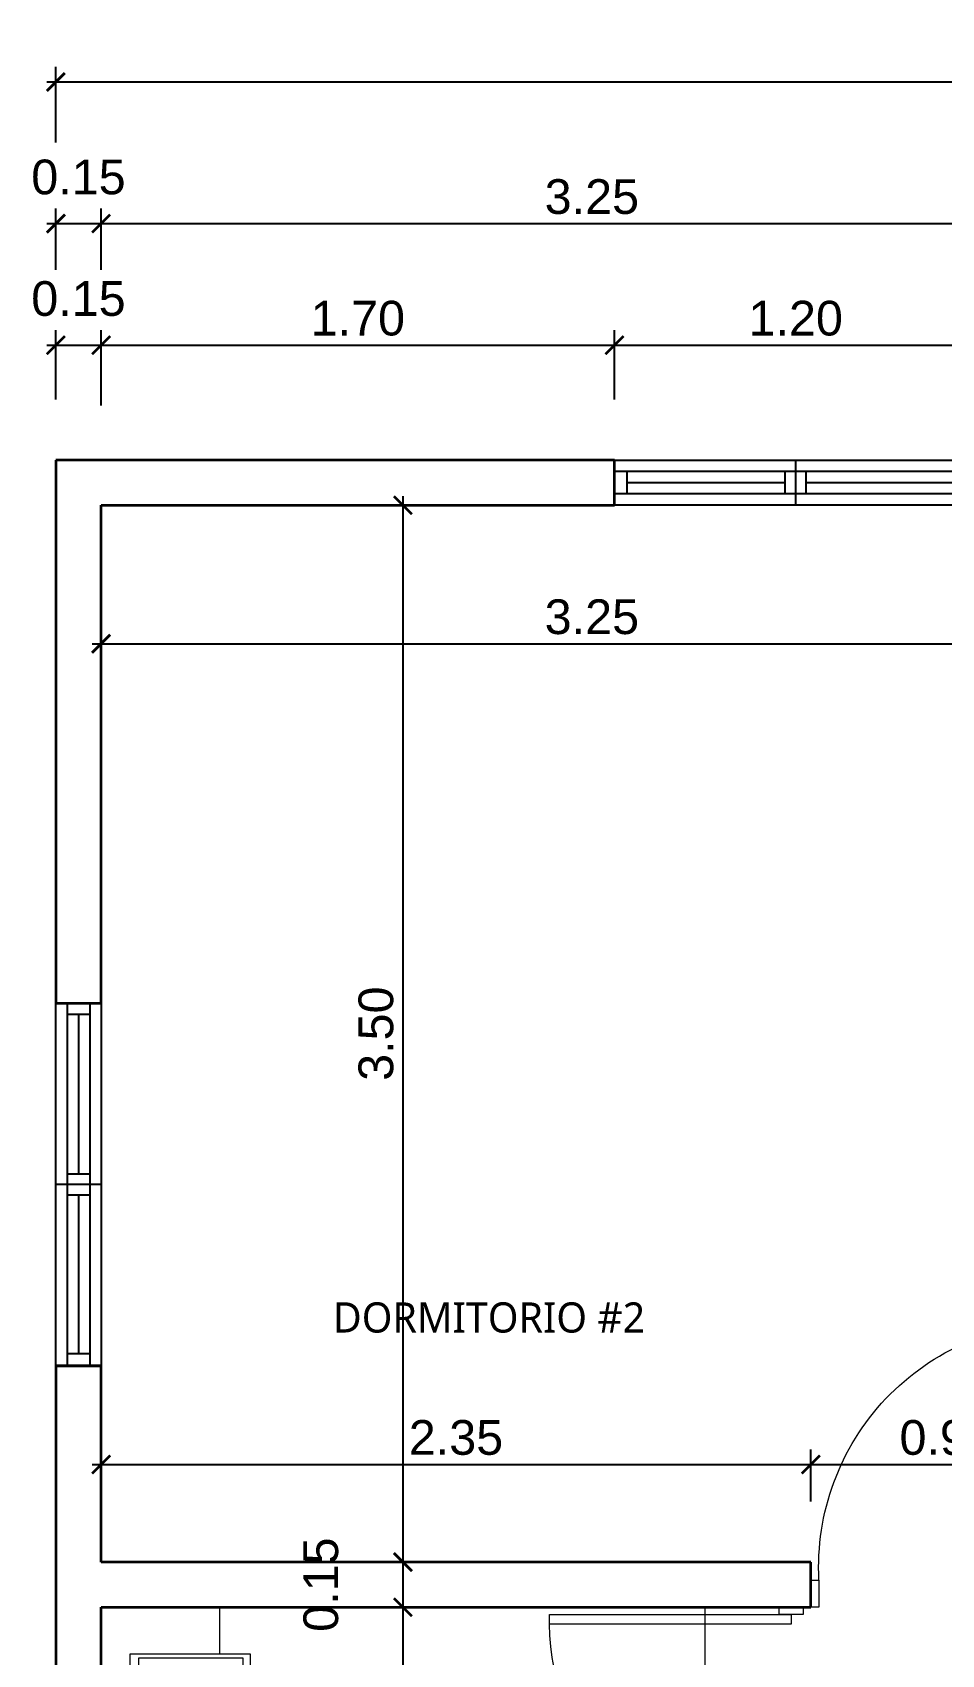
# Model space of a CAD drawing. Header units: feet. Extents: x -417 to 46, y -646 to -218.
# Drawn here: x -108.27 to -105.26, y -509.89 to -504.52 of the extents above; entities that cross this region are included whole.
import ezdxf

# ---------------------------------------------------------------- set-up
doc = ezdxf.new("R2010")
doc.units = ezdxf.units.FT
doc.header["$MEASUREMENT"] = 0
for name, color, linetype, lineweight in [('A-WALL', 4, 'Continuous', 25), ('closet', 8, 'Continuous', 5), ('DIM-COTAS', 1, 'Continuous', 5), ('I-FURN', 2, 'Continuous', 0), ('puertas', 8, 'Continuous', 9), ('TXT', 2, 'Continuous', 9)]:
    doc.layers.add(name, color=color, linetype=linetype, lineweight=lineweight)
doc.layers.add('DIM', color=10, linetype='Continuous')
doc.layers.add('PERT-VENT', color=2, linetype='Continuous')
doc.styles.add('ads', font='trebuc.ttf', dxfattribs={"height": 0.14})
doc.styles.get("Standard").update_dxf_attribs({"font": 'arial.ttf', "height": 0.115})
doc.dimstyles.new('KEILY', dxfattribs={"dimtxt": 0.115, "dimasz": 0.06, "dimexe": 0.05, "dimexo": 0.2, "dimgap": 0.03, "dimtad": 1, "dimzin": 1, "dimdsep": 46, "dimtxsty": 'Standard', "dimblk": 'ARCHTICK', "dimcen": 2.5, "dimdle": 0.03, "dimclrd": 256, "dimclre": 256, "dimclrt": 7, "dimadec": 0, "dimazin": 0, "dimtfac": 1, "dimtmove": 2, "dimatfit": 3, "dimfxl": 0.2, "dimfxlon": 1, "dimtolj": 1, "dimtzin": 1, "dimarcsym": 0})

# ---------------------------------------------------------------- blocks, each defined once
blk = doc.blocks.new('bath_sink_6127 - bath_sink_6127-542651-Nivel 1')
at = {"layer": 'I-FURN'}
for p, q in [((0.2933, 0.2442), (0.2933, 0.4)), ((0.3949, 0.2442), (-0.0052, 0.2442)), ((-0.0052, 0.2442), (-0.0052, -0.2448)), ((0.0254, -0.2336), (0.0254, 0.233)), ((0.0254, 0.233), (0.3695, 0.233)), ((0.3695, 0.233), (0.3695, -0.2336)), ((0.3949, -0.2448), (0.3949, 0.2442)), ((-0.0052, -0.2448), (0.3949, -0.2448)), ((0.3695, -0.2336), (0.0254, -0.2336)), ((0.2933, -0.448), (0.2933, -0.2448)), ((-0.1, -0.448), (0.2933, -0.448))]:
    blk.add_line(p, q, dxfattribs=at)
blk = doc.blocks.new('A$C4D292AF4')
at = {"layer": 'puertas'}
for points in [[(0.03, 0.05), (0.07, 0.05), (0.07, 1.05), (0.03, 1.05)], [(0, 0), (0.03, 0), (0.03, 0.1), (0, 0.1)], [(0.97, 0), (1, 0), (1, 0.1), (0.97, 0.1)]]:
    blk.add_lwpolyline(points, close=True, dxfattribs=at)
blk.add_arc((0.0677, 0.1465), 0.9035, 357.04812, 89.85557, dxfattribs=at)
blk = doc.blocks.new('A$C59FC24C1')
at = {"layer": 'PERT-VENT', "extrusion": (-2.36783e-12, 8.94772e-16, -1)}
for p, q in [((0, 0), (0, 1.2)), ((0.0375, 1.2), (0.0375, 0)), ((0.1125, 1.2), (0.1125, 0)), ((0.15, 1.2), (0.15, 0)), ((0.0375, 1.165), (0.1125, 1.165)), ((0.0375, 1.165), (0.1125, 1.165)), ((0.075, 1.165), (0.075, 0.635)), ((0.15, 0.6), (0, 0.6)), ((0.1125, 0.635), (0.0375, 0.635)), ((0.1125, 0.565), (0.0375, 0.565)), ((0.075, 0.565), (0.075, 0.0404)), ((0.0375, 0.0404), (0.1125, 0.0404))]:
    blk.add_line(p, q, dxfattribs=at)
blk = doc.blocks.new('_ArchTick')
at = {"layer": 'DIM-COTAS', "color": 0, "const_width": 0.15}
blk.add_lwpolyline([(-0.5, -0.5), (0.5, 0.5)], dxfattribs=at)
blk = doc.blocks.new('*D2123')
at = {"layer": 'Defpoints', "color": 0, "transparency": 16777216}
for p in [(-108.0454, -505.5546), (-108.1954, -505.935), (-108.0454, -506.085)]:
    blk.add_point(p, dxfattribs=at)
at = {"layer": 'DIM', "lineweight": -2, "transparency": 16777216}
for p, q in [((-108.1954, -505.735), (-108.1954, -505.5046)), ((-108.0454, -505.7546), (-108.0454, -505.5046)), ((-108.2254, -505.5546), (-108.0154, -505.5546))]:
    blk.add_line(p, q, dxfattribs=at)
at = {"layer": 'DIM', "lineweight": -2, "transparency": 16777216, "xscale": 0.06, "yscale": 0.06, "zscale": 0.06, "rotation": 180}
blk.add_blockref('_ArchTick', (-108.1954, -505.5546), dxfattribs=at)
at = {"layer": 'DIM', "lineweight": -2, "transparency": 16777216, "xscale": 0.06, "yscale": 0.06, "zscale": 0.06}
blk.add_blockref('_ArchTick', (-108.0454, -505.5546), dxfattribs=at)
at = {"layer": 'DIM', "color": 7, "transparency": 16777216, "insert": (-108.1204, -505.4009), "char_height": 0.115, "attachment_point": 5}
blk.add_mtext('\\A1;0.15', dxfattribs=at)
blk = doc.blocks.new('*D2124')
at = {"layer": 'Defpoints', "color": 0, "transparency": 16777216}
for p in [(-106.3454, -505.5546), (-106.3454, -505.935), (-108.0454, -506.085)]:
    blk.add_point(p, dxfattribs=at)
at = {"layer": 'DIM', "lineweight": -2, "transparency": 16777216}
for p, q in [((-108.0454, -505.7546), (-108.0454, -505.5046)), ((-106.3454, -505.735), (-106.3454, -505.5046)), ((-108.0754, -505.5546), (-106.3154, -505.5546))]:
    blk.add_line(p, q, dxfattribs=at)
at = {"layer": 'DIM', "lineweight": -2, "transparency": 16777216, "xscale": 0.06, "yscale": 0.06, "zscale": 0.06, "rotation": 180}
blk.add_blockref('_ArchTick', (-108.0454, -505.5546), dxfattribs=at)
at = {"layer": 'DIM', "lineweight": -2, "transparency": 16777216, "xscale": 0.06, "yscale": 0.06, "zscale": 0.06}
blk.add_blockref('_ArchTick', (-106.3454, -505.5546), dxfattribs=at)
at = {"layer": 'DIM', "color": 7, "transparency": 16777216, "insert": (-107.1954, -505.4659), "char_height": 0.115, "attachment_point": 5}
blk.add_mtext('\\A1;1.70', dxfattribs=at)
blk = doc.blocks.new('*D2125')
at = {"layer": 'Defpoints', "color": 0, "transparency": 16777216}
for p in [(-105.1454, -505.5546), (-106.3454, -505.935), (-105.1454, -505.935)]:
    blk.add_point(p, dxfattribs=at)
at = {"layer": 'DIM', "lineweight": -2, "transparency": 16777216}
for p, q in [((-106.3454, -505.735), (-106.3454, -505.5046)), ((-105.1454, -505.735), (-105.1454, -505.5046)), ((-106.3754, -505.5546), (-105.1154, -505.5546))]:
    blk.add_line(p, q, dxfattribs=at)
at = {"layer": 'DIM', "lineweight": -2, "transparency": 16777216, "xscale": 0.06, "yscale": 0.06, "zscale": 0.06, "rotation": 180}
blk.add_blockref('_ArchTick', (-106.3454, -505.5546), dxfattribs=at)
at = {"layer": 'DIM', "lineweight": -2, "transparency": 16777216, "xscale": 0.06, "yscale": 0.06, "zscale": 0.06}
blk.add_blockref('_ArchTick', (-105.1454, -505.5546), dxfattribs=at)
at = {"layer": 'DIM', "color": 7, "transparency": 16777216, "insert": (-105.7454, -505.4659), "char_height": 0.115, "attachment_point": 5}
blk.add_mtext('\\A1;1.20', dxfattribs=at)
blk = doc.blocks.new('*D2134')
at = {"layer": 'Defpoints', "color": 0, "transparency": 16777216}
for p in [(-108.0454, -505.1519), (-108.1954, -505.5046), (-108.0454, -505.5046)]:
    blk.add_point(p, dxfattribs=at)
at = {"layer": 'DIM', "lineweight": -2, "transparency": 16777216}
for p, q in [((-108.1954, -505.3046), (-108.1954, -505.1019)), ((-108.0454, -505.3046), (-108.0454, -505.1019)), ((-108.2254, -505.1519), (-108.0154, -505.1519))]:
    blk.add_line(p, q, dxfattribs=at)
at = {"layer": 'DIM', "lineweight": -2, "transparency": 16777216, "xscale": 0.06, "yscale": 0.06, "zscale": 0.06, "rotation": 180}
blk.add_blockref('_ArchTick', (-108.1954, -505.1519), dxfattribs=at)
at = {"layer": 'DIM', "lineweight": -2, "transparency": 16777216, "xscale": 0.06, "yscale": 0.06, "zscale": 0.06}
blk.add_blockref('_ArchTick', (-108.0454, -505.1519), dxfattribs=at)
at = {"layer": 'DIM', "color": 7, "transparency": 16777216, "insert": (-108.1204, -504.9982), "char_height": 0.115, "attachment_point": 5}
blk.add_mtext('\\A1;0.15', dxfattribs=at)
blk = doc.blocks.new('*D2135')
at = {"layer": 'Defpoints', "color": 0, "transparency": 16777216}
for p in [(-104.7954, -505.1519), (-108.0454, -505.5046), (-104.7954, -505.5046)]:
    blk.add_point(p, dxfattribs=at)
at = {"layer": 'DIM', "lineweight": -2, "transparency": 16777216}
for p, q in [((-108.0454, -505.3046), (-108.0454, -505.1019)), ((-104.7954, -505.3046), (-104.7954, -505.1019)), ((-108.0754, -505.1519), (-104.7654, -505.1519))]:
    blk.add_line(p, q, dxfattribs=at)
at = {"layer": 'DIM', "lineweight": -2, "transparency": 16777216, "xscale": 0.06, "yscale": 0.06, "zscale": 0.06, "rotation": 180}
blk.add_blockref('_ArchTick', (-108.0454, -505.1519), dxfattribs=at)
at = {"layer": 'DIM', "lineweight": -2, "transparency": 16777216, "xscale": 0.06, "yscale": 0.06, "zscale": 0.06}
blk.add_blockref('_ArchTick', (-104.7954, -505.1519), dxfattribs=at)
at = {"layer": 'DIM', "color": 7, "transparency": 16777216, "insert": (-106.4204, -505.0632), "char_height": 0.115, "attachment_point": 5}
blk.add_mtext('\\A1;3.25', dxfattribs=at)
blk = doc.blocks.new('*D2157')
at = {"layer": 'Defpoints', "color": 0, "transparency": 16777216}
for p in [(-86.3954, -504.6829), (-108.1954, -505.1519), (-86.3954, -505.1519)]:
    blk.add_point(p, dxfattribs=at)
at = {"layer": 'DIM', "lineweight": -2, "transparency": 16777216}
for p, q in [((-108.1954, -504.8829), (-108.1954, -504.6329)), ((-86.3954, -504.8829), (-86.3954, -504.6329)), ((-108.2254, -504.6829), (-86.3654, -504.6829))]:
    blk.add_line(p, q, dxfattribs=at)
at = {"layer": 'DIM', "lineweight": -2, "transparency": 16777216, "xscale": 0.06, "yscale": 0.06, "zscale": 0.06, "rotation": 180}
blk.add_blockref('_ArchTick', (-108.1954, -504.6829), dxfattribs=at)
at = {"layer": 'DIM', "lineweight": -2, "transparency": 16777216, "xscale": 0.06, "yscale": 0.06, "zscale": 0.06}
blk.add_blockref('_ArchTick', (-86.3954, -504.6829), dxfattribs=at)
at = {"layer": 'DIM', "color": 7, "transparency": 16777216, "insert": (-97.2954, -504.5942), "char_height": 0.115, "attachment_point": 5}
blk.add_mtext('\\A1;21.80', dxfattribs=at)
blk = doc.blocks.new('*D2253')
at = {"layer": 'Defpoints', "color": 0, "transparency": 16777216}
for p in [(-107.2795, -506.085), (-107.2795, -509.585), (-107.0461, -509.585)]:
    blk.add_point(p, dxfattribs=at)
at = {"layer": 'DIM', "lineweight": -2, "transparency": 16777216}
for p, q in [((-107.0461, -506.055), (-107.0461, -509.615)), ((-107.0795, -506.085), (-106.9961, -506.085)), ((-107.0795, -509.585), (-106.9961, -509.585))]:
    blk.add_line(p, q, dxfattribs=at)
at = {"layer": 'DIM', "lineweight": -2, "transparency": 16777216, "xscale": 0.06, "yscale": 0.06, "zscale": 0.06}
for p, rotation in [((-107.0461, -506.085), 90), ((-107.0461, -509.585), 270)]:
    blk.add_blockref('_ArchTick', p, dxfattribs=dict(at, rotation=rotation))
at = {"layer": 'DIM', "color": 7, "transparency": 16777216, "insert": (-107.1349, -507.835), "char_height": 0.115, "attachment_point": 5, "rotation": 90}
blk.add_mtext('\\A1;3.50', dxfattribs=at)
blk = doc.blocks.new('*D2254')
at = {"layer": 'Defpoints', "color": 0, "transparency": 16777216}
for p in [(-107.2795, -509.585), (-107.0461, -509.735), (-106.8704, -509.735)]:
    blk.add_point(p, dxfattribs=at)
at = {"layer": 'DIM', "lineweight": -2, "transparency": 16777216}
for p, q in [((-107.0461, -509.555), (-107.0461, -509.765)), ((-107.0795, -509.585), (-106.9961, -509.585)), ((-107.0461, -509.735), (-107.0961, -509.735))]:
    blk.add_line(p, q, dxfattribs=at)
at = {"layer": 'DIM', "lineweight": -2, "transparency": 16777216, "xscale": 0.06, "yscale": 0.06, "zscale": 0.06}
for p, rotation in [((-107.0461, -509.585), 90), ((-107.0461, -509.735), 270)]:
    blk.add_blockref('_ArchTick', p, dxfattribs=dict(at, rotation=rotation))
at = {"layer": 'DIM', "color": 7, "transparency": 16777216, "insert": (-107.3173, -509.66), "char_height": 0.115, "attachment_point": 5, "rotation": 90}
blk.add_mtext('\\A1;0.15', dxfattribs=at)
blk = doc.blocks.new('*D2255')
at = {"layer": 'Defpoints', "color": 0, "transparency": 16777216}
for p in [(-106.8704, -509.735), (-107.0461, -511.9354), (-106.836, -511.9354)]:
    blk.add_point(p, dxfattribs=at)
at = {"layer": 'DIM', "lineweight": -2, "transparency": 16777216}
for p, q in [((-107.0461, -509.705), (-107.0461, -511.9654)), ((-107.0461, -509.735), (-107.0961, -509.735)), ((-107.036, -511.9354), (-107.0961, -511.9354))]:
    blk.add_line(p, q, dxfattribs=at)
at = {"layer": 'DIM', "lineweight": -2, "transparency": 16777216, "xscale": 0.06, "yscale": 0.06, "zscale": 0.06}
for p, rotation in [((-107.0461, -509.735), 90), ((-107.0461, -511.9354), 270)]:
    blk.add_blockref('_ArchTick', p, dxfattribs=dict(at, rotation=rotation))
at = {"layer": 'DIM', "color": 7, "transparency": 16777216, "insert": (-107.1348, -510.8352), "char_height": 0.115, "attachment_point": 5, "rotation": 90}
blk.add_mtext('\\A1;2.20', dxfattribs=at)
blk = doc.blocks.new('*D2312')
at = {"layer": 'Defpoints', "color": 0, "transparency": 16777216}
for p in [(-108.0454, -506.4963), (-104.7954, -506.4963), (-104.7954, -506.5436)]:
    blk.add_point(p, dxfattribs=at)
at = {"layer": 'DIM', "lineweight": -2, "transparency": 16777216}
for p, q in [((-108.0754, -506.5436), (-104.7654, -506.5436)), ((-108.0454, -506.5436), (-108.0454, -506.5936)), ((-104.7954, -506.5436), (-104.7954, -506.5936))]:
    blk.add_line(p, q, dxfattribs=at)
at = {"layer": 'DIM', "lineweight": -2, "transparency": 16777216, "xscale": 0.06, "yscale": 0.06, "zscale": 0.06, "rotation": 180}
blk.add_blockref('_ArchTick', (-108.0454, -506.5436), dxfattribs=at)
at = {"layer": 'DIM', "lineweight": -2, "transparency": 16777216, "xscale": 0.06, "yscale": 0.06, "zscale": 0.06}
blk.add_blockref('_ArchTick', (-104.7954, -506.5436), dxfattribs=at)
at = {"layer": 'DIM', "color": 7, "transparency": 16777216, "insert": (-106.4204, -506.4548), "char_height": 0.115, "attachment_point": 5}
blk.add_mtext('\\A1;3.25', dxfattribs=at)
blk = doc.blocks.new('*D2330')
at = {"layer": 'Defpoints', "color": 0, "transparency": 16777216}
for p in [(-105.6954, -509.262), (-108.0454, -509.585), (-105.6954, -509.585)]:
    blk.add_point(p, dxfattribs=at)
at = {"layer": 'DIM', "lineweight": -2, "transparency": 16777216}
for p, q in [((-108.0454, -509.385), (-108.0454, -509.212)), ((-105.6954, -509.385), (-105.6954, -509.212)), ((-108.0754, -509.262), (-105.6654, -509.262))]:
    blk.add_line(p, q, dxfattribs=at)
at = {"layer": 'DIM', "lineweight": -2, "transparency": 16777216, "xscale": 0.06, "yscale": 0.06, "zscale": 0.06, "rotation": 180}
blk.add_blockref('_ArchTick', (-108.0454, -509.262), dxfattribs=at)
at = {"layer": 'DIM', "lineweight": -2, "transparency": 16777216, "xscale": 0.06, "yscale": 0.06, "zscale": 0.06}
blk.add_blockref('_ArchTick', (-105.6954, -509.262), dxfattribs=at)
at = {"layer": 'DIM', "color": 7, "transparency": 16777216, "insert": (-106.8704, -509.1732), "char_height": 0.115, "attachment_point": 5}
blk.add_mtext('\\A1;2.35', dxfattribs=at)
blk = doc.blocks.new('*D2331')
at = {"layer": 'Defpoints', "color": 0, "transparency": 16777216}
for p in [(-104.7954, -509.262), (-105.6954, -509.585), (-104.7954, -509.585)]:
    blk.add_point(p, dxfattribs=at)
at = {"layer": 'DIM', "lineweight": -2, "transparency": 16777216}
for p, q in [((-105.6954, -509.385), (-105.6954, -509.212)), ((-104.7954, -509.385), (-104.7954, -509.212)), ((-105.7254, -509.262), (-104.7654, -509.262))]:
    blk.add_line(p, q, dxfattribs=at)
at = {"layer": 'DIM', "lineweight": -2, "transparency": 16777216, "xscale": 0.06, "yscale": 0.06, "zscale": 0.06, "rotation": 180}
blk.add_blockref('_ArchTick', (-105.6954, -509.262), dxfattribs=at)
at = {"layer": 'DIM', "lineweight": -2, "transparency": 16777216, "xscale": 0.06, "yscale": 0.06, "zscale": 0.06}
blk.add_blockref('_ArchTick', (-104.7954, -509.262), dxfattribs=at)
at = {"layer": 'DIM', "color": 7, "transparency": 16777216, "insert": (-105.2454, -509.1733), "char_height": 0.115, "attachment_point": 5}
blk.add_mtext('\\A1;0.90', dxfattribs=at)

msp = doc.modelspace()

# ---------------------------------------------------------------- linework, layer by layer
at = {"layer": 'A-WALL', "lineweight": 35, "extrusion": (-2.36783e-12, 8.94772e-16, -1)}
for p, q in [((-106.3454, -505.935), (-108.1954, -505.935)), ((-108.1954, -505.935), (-108.1954, -507.735)), ((-106.3454, -506.085), (-106.3454, -505.935)), ((-108.0454, -506.085), (-106.3454, -506.085)), ((-108.0454, -507.735), (-108.0454, -506.085)), ((-108.0454, -507.735), (-108.1954, -507.735)), ((-108.0454, -508.935), (-108.1954, -508.935)), ((-108.1954, -508.935), (-108.1954, -510.535)), ((-108.1954, -508.935), (-108.0454, -508.935)), ((-108.0454, -508.935), (-108.1954, -508.935)), ((-108.0454, -509.585), (-108.0454, -508.935)), ((-105.6954, -509.585), (-108.0454, -509.585)), ((-105.6954, -509.735), (-105.6954, -509.585)), ((-108.0454, -509.735), (-105.6954, -509.735)), ((-108.0454, -510.535), (-108.0454, -509.735))]:
    msp.add_line(p, q, dxfattribs=at)
at = {"layer": 'closet'}
msp.add_line((-106.0454, -510.535), (-106.0454, -509.735), dxfattribs=at)

# ---------------------------------------------------------------- block references
at = {"rotation": 270}
msp.add_blockref('A$C59FC24C1', (-106.3454, -505.935), dxfattribs=at)
at = {"layer": 'I-FURN', "extrusion": (-2.36783e-12, 8.94772e-16, -1), "xscale": -1}
msp.add_blockref('bath_sink_6127 - bath_sink_6127-542651-Nivel 1', (107.9454, -510.135), dxfattribs=at)
at = {"layer": 'puertas', "extrusion": (-2.36783e-12, 8.94772e-16, -1), "xscale": 0.8000000000000114, "yscale": 0.8000000000000114, "zscale": 0.8000000000000114, "rotation": 270}
msp.add_blockref('A$C4D292AF4', (105.7205, -509.735), dxfattribs=at)

# ---------------------------------------------------------------- texts
at = {"layer": 'TXT', "insert": (-106.7607, -508.7251), "char_height": 0.1, "width": 2.838, "attachment_point": 2, "style": 'ads', "bg_fill": 2}
msp.add_mtext('DORMITORIO #2', dxfattribs=at)

# ---------------------------------------------------------------- dimensions: what is measured, and where the dimension line sits
at = {"layer": 'DIM'}
for base, p1, p2, picture, middle in [((-86.3954, -504.6829), (-108.1954, -505.1519), (-86.3954, -505.1519), '*D2157', (-97.2954, -504.5942)), ((-108.0454, -505.1519), (-108.1954, -505.5046), (-108.0454, -505.5046), '*D2134', (-108.1204, -504.9982)), ((-104.7954, -505.1519), (-108.0454, -505.5046), (-104.7954, -505.5046), '*D2135', (-106.4204, -505.0632)), ((-108.0454, -505.5546), (-108.1954, -505.935), (-108.0454, -506.085), '*D2123', (-108.1204, -505.4009)), ((-106.3454, -505.5546), (-108.0454, -506.085), (-106.3454, -505.935), '*D2124', (-107.1954, -505.4659)), ((-105.1454, -505.5546), (-106.3454, -505.935), (-105.1454, -505.935), '*D2125', (-105.7454, -505.4659)), ((-104.7954, -506.5436), (-108.0454, -506.4963), (-104.7954, -506.4963), '*D2312', (-106.4204, -506.4548)), ((-105.6954, -509.262), (-108.0454, -509.585), (-105.6954, -509.585), '*D2330', (-106.8704, -509.1732)), ((-104.7954, -509.262), (-105.6954, -509.585), (-104.7954, -509.585), '*D2331', (-105.2454, -509.1733))]:
    dim = msp.add_linear_dim(base=base, p1=p1, p2=p2, dimstyle='KEILY', dxfattribs=at)
    dim.commit()
    dim.dimension.update_dxf_attribs({"geometry": picture, "text_midpoint": middle})
for base, p1, p2, picture, middle in [((-107.0461, -509.735), (-107.2795, -509.585), (-106.8704, -509.735), '*D2254', (-107.3173, -509.66)), ((-107.0461, -511.9354), (-106.8704, -509.735), (-106.836, -511.9354), '*D2255', (-107.1348, -510.8352))]:
    dim = msp.add_linear_dim(base=base, p1=p1, p2=p2, angle=90, dimstyle='KEILY', dxfattribs=at)
    dim.commit()
    dim.dimension.update_dxf_attribs({"geometry": picture, "text_midpoint": middle})

# ---------------------------------------------------------------- next in the draw order: block references
msp.add_blockref('A$C59FC24C1', (-108.1954, -508.935))
at = {"layer": 'puertas', "extrusion": (-2.36783e-12, 8.94772e-16, -1), "xscale": 0.9000000000000057, "yscale": 0.9000000000000057, "zscale": 0.9000000000000057}
msp.add_blockref('A$C4D292AF4', (104.7954, -509.735), dxfattribs=at)

# ---------------------------------------------------------------- next in the draw order: dimensions: what is measured, and where the dimension line sits
at = {"layer": 'DIM'}
dim = msp.add_linear_dim(base=(-107.0461, -509.585), p1=(-107.2795, -506.085), p2=(-107.2795, -509.585), angle=90, dimstyle='KEILY', dxfattribs=at)
dim.commit()
dim.dimension.update_dxf_attribs({"geometry": '*D2253', "text_midpoint": (-107.1349, -507.835)})

doc.saveas('drawing.dxf')
